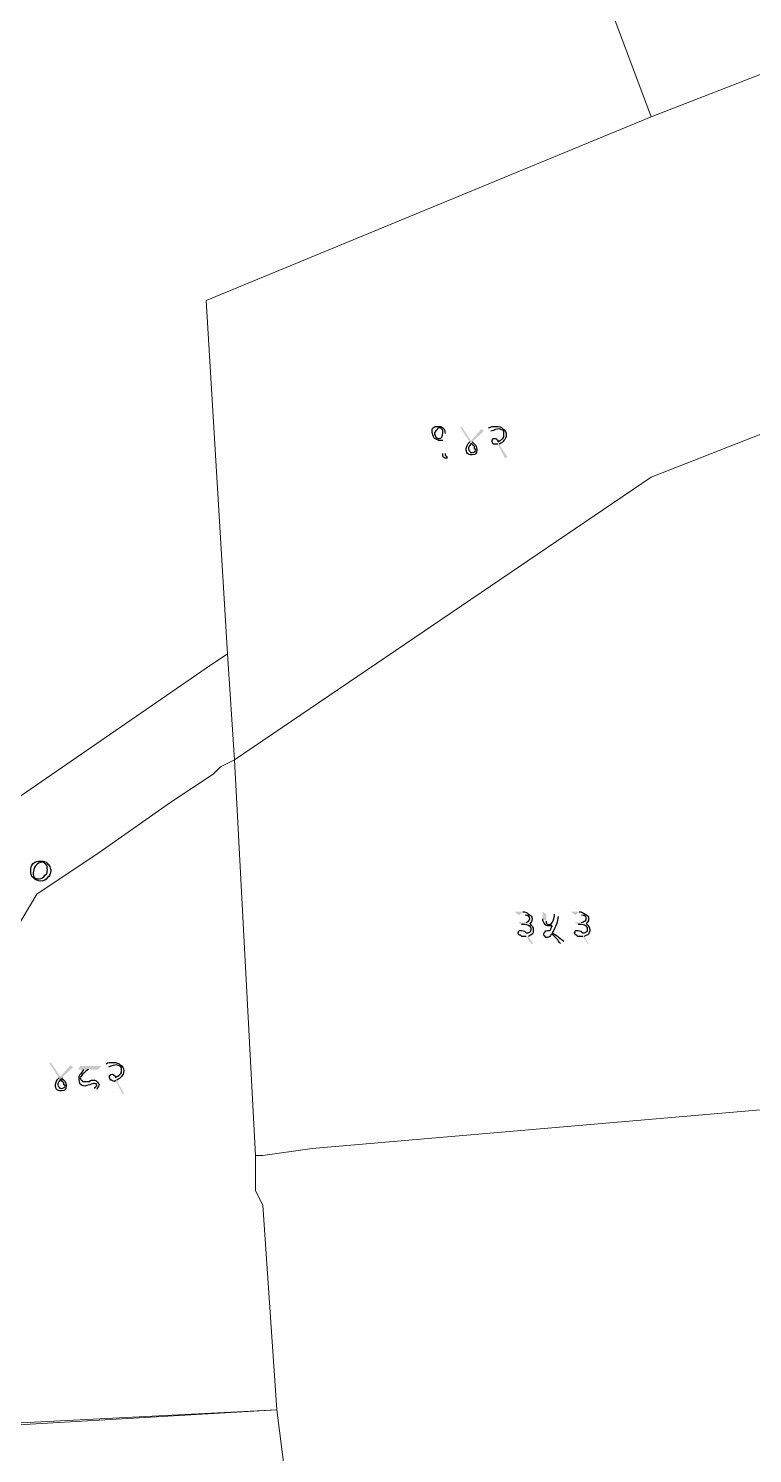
# Model space of a CAD drawing. Header units: inches. Extents: x -9985691 to 3643, y -3270716 to 4788.
# Drawn here: x -4982210 to -4981698, y -3259766 to -3258758 of the extents above; entities that cross this region are included whole.
import ezdxf

# ---------------------------------------------------------------- set-up
doc = ezdxf.new("R2010")
doc.units = ezdxf.units.IN
doc.header["$LTSCALE"] = 2
doc.header["$MEASUREMENT"] = 0
doc.layers.add('PDF_Geometry', color=7, linetype='CONTINUOUS')
doc.layers.add('PDF_Solid Fills', color=7, linetype='CONTINUOUS')

msp = doc.modelspace()

# ---------------------------------------------------------------- hatches: boundary and pattern name
at = {"layer": 'PDF_Solid Fills', "transparency": 33554559}
h = msp.add_hatch(color=256, dxfattribs=at)
h.paths.add_polyline_path([(-4981915.3, -3259044.6), (-4981915.3, -3259058.8)], flags=0)
h.paths.add_polyline_path([(-4981913.6, -3259061.3), (-4981913.6, -3259062.1)], flags=0)
h.paths.add_polyline_path([(-4981897.8, -3259050.5), (-4981904.4, -3259040.5), (-4981903.6, -3259039.6), (-4981896.9, -3259049.6), (-4981889.4, -3259041.3), (-4981887.8, -3259043), (-4981896.1, -3259050.5)], flags=0)
h.paths.add_polyline_path([(-4981882.8, -3259043), (-4981884.4, -3259040.5)], flags=0)
h.paths.add_polyline_path([(-4981876.9, -3259052.1), (-4981871.1, -3259061.3), (-4981872.8, -3259062.1), (-4981877.8, -3259052.1)], flags=0)
h = msp.add_hatch(color=256, dxfattribs=at)
h.paths.add_polyline_path([(-4981862.8, -3259385.5), (-4981866.1, -3259383), (-4981860.3, -3259383)], flags=0)
h.paths.add_polyline_path([(-4981856.1, -3259400.5), (-4981852.8, -3259405.5), (-4981854.4, -3259405.5), (-4981857.8, -3259400.5)], flags=0)
h.paths.add_polyline_path([(-4981861.1, -3259392.1), (-4981863.6, -3259390.5), (-4981857.8, -3259390.5)], flags=0)
h.paths.add_polyline_path([(-4981837.8, -3259384.6), (-4981835.3, -3259386.3)], flags=0)
h.paths.add_polyline_path([(-4981831.1, -3259403.8), (-4981833.6, -3259405.5)], flags=0)
h.paths.add_polyline_path([(-4981846.1, -3259388), (-4981846.1, -3259383), (-4981843.6, -3259384.6), (-4981843.6, -3259389.6)], flags=0)
h.paths.add_polyline_path([(-4981822.8, -3259385.5), (-4981826.1, -3259383), (-4981820.3, -3259383)], flags=0)
h.paths.add_polyline_path([(-4981816.9, -3259400.5), (-4981813.6, -3259405.5), (-4981814.4, -3259405.5), (-4981817.8, -3259400.5)], flags=0)
h.paths.add_polyline_path([(-4981821.1, -3259392.1), (-4981823.6, -3259390.5), (-4981818.6, -3259390.5)], flags=0)
h = msp.add_hatch(color=256, dxfattribs=at)
h.paths.add_polyline_path([(-4981862.8, -3259385.5), (-4981866.1, -3259383), (-4981860.3, -3259383)], flags=0)
h.paths.add_polyline_path([(-4981856.1, -3259400.5), (-4981852.8, -3259405.5), (-4981854.4, -3259405.5), (-4981857.8, -3259400.5)], flags=0)
h.paths.add_polyline_path([(-4981861.1, -3259392.1), (-4981863.6, -3259390.5), (-4981857.8, -3259390.5)], flags=0)
h.paths.add_polyline_path([(-4981837.8, -3259384.6), (-4981835.3, -3259386.3)], flags=0)
h.paths.add_polyline_path([(-4981831.1, -3259403.8), (-4981833.6, -3259405.5)], flags=0)
h.paths.add_polyline_path([(-4981846.1, -3259388), (-4981846.1, -3259383), (-4981843.6, -3259384.6), (-4981843.6, -3259389.6)], flags=0)
h.paths.add_polyline_path([(-4981822.8, -3259385.5), (-4981826.1, -3259383), (-4981820.3, -3259383)], flags=0)
h.paths.add_polyline_path([(-4981816.9, -3259400.5), (-4981813.6, -3259405.5), (-4981814.4, -3259405.5), (-4981817.8, -3259400.5)], flags=0)
h.paths.add_polyline_path([(-4981821.1, -3259392.1), (-4981823.6, -3259390.5), (-4981818.6, -3259390.5)], flags=0)
h = msp.add_hatch(color=256, dxfattribs=at)
h.paths.add_polyline_path([(-4982188.6, -3259500.5), (-4982195.3, -3259490.5), (-4982194.4, -3259489.6), (-4982187.8, -3259499.6), (-4982180.3, -3259491.3), (-4982178.6, -3259493), (-4982186.9, -3259500.5)], flags=0)
h.paths.add_polyline_path([(-4982171.1, -3259494.6), (-4982175.3, -3259494.6), (-4982173.6, -3259492.1), (-4982158.6, -3259492.1), (-4982161.1, -3259494.6), (-4982167.8, -3259494.6)], flags=0)
h.paths.add_polyline_path([(-4982161.9, -3259508.8), (-4982163.6, -3259508)], flags=0)
h.paths.add_polyline_path([(-4982153.6, -3259493), (-4982155.3, -3259490.5)], flags=0)
h.paths.add_polyline_path([(-4982147.8, -3259502.1), (-4982142.8, -3259511.3), (-4982143.6, -3259512.1), (-4982148.6, -3259502.1)], flags=0)
h = msp.add_hatch(color=256, dxfattribs=at)
h.paths.add_polyline_path([(-4982188.6, -3259500.5), (-4982195.3, -3259490.5), (-4982194.4, -3259489.6), (-4982187.8, -3259499.6), (-4982180.3, -3259491.3), (-4982178.6, -3259493), (-4982186.9, -3259500.5)], flags=0)
h.paths.add_polyline_path([(-4982171.1, -3259494.6), (-4982175.3, -3259494.6), (-4982173.6, -3259492.1), (-4982158.6, -3259492.1), (-4982161.1, -3259494.6), (-4982167.8, -3259494.6)], flags=0)
h.paths.add_polyline_path([(-4982161.9, -3259508.8), (-4982163.6, -3259508)], flags=0)
h.paths.add_polyline_path([(-4982153.6, -3259493), (-4982155.3, -3259490.5)], flags=0)
h.paths.add_polyline_path([(-4982147.8, -3259502.1), (-4982142.8, -3259511.3), (-4982143.6, -3259512.1), (-4982148.6, -3259502.1)], flags=0)

# ---------------------------------------------------------------- linework, layer by layer
at = {"layer": 'PDF_Geometry', "lineweight": 9}
for points in [[(-4982184.4, -3258020.5), (-4982159.4, -3258350.5), (-4982134.4, -3258750.5), (-4982124.4, -3258745.5), (-4981774.4, -3258600.5), (-4981799.4, -3258740.5), (-4981769.4, -3258820.5), (-4982084.4, -3258950.5), (-4982069.4, -3259200.5), (-4982084.4, -3259210.5), (-4982229.4, -3259310.5), (-4982304.4, -3259440.5), (-4982309.4, -3259345.5), (-4982309.4, -3259180.5), (-4982339.4, -3258755.5), (-4982359.4, -3258380.5), (-4982379.4, -3258030.5), (-4982464.4, -3257705.5), (-4982254.4, -3257625.5)], [(-4982184.4, -3258020.5), (-4982159.4, -3258350.5), (-4982134.4, -3258750.5), (-4982124.4, -3258745.5), (-4981774.4, -3258600.5), (-4981799.4, -3258740.5), (-4981769.4, -3258820.5), (-4982084.4, -3258950.5), (-4982069.4, -3259200.5), (-4982084.4, -3259210.5), (-4982229.4, -3259310.5), (-4982304.4, -3259440.5), (-4982309.4, -3259345.5), (-4982309.4, -3259180.5), (-4982339.4, -3258755.5), (-4982359.4, -3258380.5), (-4982379.4, -3258030.5), (-4982464.4, -3257705.5), (-4982254.4, -3257625.5)], [(-4981669.4, -3258890.5), (-4981659.4, -3258970.5), (-4981654.4, -3259030.5), (-4981769.4, -3259075.5), (-4982064.4, -3259275.5), (-4982069.4, -3259200.5), (-4982084.4, -3258950.5), (-4981769.4, -3258820.5), (-4981679.4, -3258785.5)], [(-4981669.4, -3258890.5), (-4981659.4, -3258970.5), (-4981654.4, -3259030.5), (-4981769.4, -3259075.5), (-4982064.4, -3259275.5), (-4982069.4, -3259200.5), (-4982084.4, -3258950.5), (-4981769.4, -3258820.5), (-4981679.4, -3258785.5)], [(-4981629.4, -3259260.5), (-4981604.4, -3259515.5), (-4982009.4, -3259550.5), (-4982044.4, -3259555.5), (-4982049.4, -3259555.5), (-4982064.4, -3259275.5), (-4981769.4, -3259075.5), (-4981654.4, -3259030.5), (-4981639.4, -3259165.5)], [(-4981629.4, -3259260.5), (-4981604.4, -3259515.5), (-4982009.4, -3259550.5), (-4982044.4, -3259555.5), (-4982049.4, -3259555.5), (-4982064.4, -3259275.5), (-4981769.4, -3259075.5), (-4981654.4, -3259030.5), (-4981639.4, -3259165.5)], [(-4981629.4, -3259260.5), (-4981604.4, -3259515.5), (-4982009.4, -3259550.5), (-4982044.4, -3259555.5), (-4982049.4, -3259555.5), (-4982064.4, -3259275.5), (-4981769.4, -3259075.5), (-4981654.4, -3259030.5), (-4981639.4, -3259165.5)], [(-4981629.4, -3259260.5), (-4981604.4, -3259515.5), (-4982009.4, -3259550.5), (-4982044.4, -3259555.5), (-4982049.4, -3259555.5), (-4982064.4, -3259275.5), (-4981769.4, -3259075.5), (-4981654.4, -3259030.5), (-4981639.4, -3259165.5)], [(-4982309.4, -3259525.5), (-4982304.4, -3259525.5), (-4982304.4, -3259440.5), (-4982229.4, -3259310.5), (-4982084.4, -3259210.5), (-4982069.4, -3259200.5), (-4982064.4, -3259275.5), (-4982074.4, -3259280.5), (-4982079.4, -3259285.5), (-4982109.4, -3259305.5), (-4982159.4, -3259340.5), (-4982204.4, -3259370.5), (-4982234.4, -3259420.5), (-4982254.4, -3259465.5), (-4982309.4, -3259535.5)], [(-4982309.4, -3259525.5), (-4982304.4, -3259525.5), (-4982304.4, -3259440.5), (-4982229.4, -3259310.5), (-4982084.4, -3259210.5), (-4982069.4, -3259200.5), (-4982064.4, -3259275.5), (-4982074.4, -3259280.5), (-4982079.4, -3259285.5), (-4982109.4, -3259305.5), (-4982159.4, -3259340.5), (-4982204.4, -3259370.5), (-4982234.4, -3259420.5), (-4982254.4, -3259465.5), (-4982309.4, -3259535.5)], [(-4982049.4, -3259555.5), (-4982049.4, -3259580.5), (-4982044.4, -3259590.5), (-4982034.4, -3259735.5), (-4982294.4, -3259750.5), (-4982309.4, -3259535.5), (-4982254.4, -3259465.5), (-4982234.4, -3259420.5), (-4982204.4, -3259370.5), (-4982159.4, -3259340.5), (-4982109.4, -3259305.5), (-4982079.4, -3259285.5), (-4982074.4, -3259280.5), (-4982064.4, -3259275.5)], [(-4982049.4, -3259555.5), (-4982049.4, -3259580.5), (-4982044.4, -3259590.5), (-4982034.4, -3259735.5), (-4982294.4, -3259750.5), (-4982309.4, -3259535.5), (-4982254.4, -3259465.5), (-4982234.4, -3259420.5), (-4982204.4, -3259370.5), (-4982159.4, -3259340.5), (-4982109.4, -3259305.5), (-4982079.4, -3259285.5), (-4982074.4, -3259280.5), (-4982064.4, -3259275.5)], [(-4982049.4, -3259555.5), (-4982049.4, -3259580.5), (-4982044.4, -3259590.5), (-4982034.4, -3259735.5), (-4982294.4, -3259750.5), (-4982309.4, -3259535.5), (-4982254.4, -3259465.5), (-4982234.4, -3259420.5), (-4982204.4, -3259370.5), (-4982159.4, -3259340.5), (-4982109.4, -3259305.5), (-4982079.4, -3259285.5), (-4982074.4, -3259280.5), (-4982064.4, -3259275.5)], [(-4982049.4, -3259555.5), (-4982049.4, -3259580.5), (-4982044.4, -3259590.5), (-4982034.4, -3259735.5), (-4982294.4, -3259750.5), (-4982309.4, -3259535.5), (-4982254.4, -3259465.5), (-4982234.4, -3259420.5), (-4982204.4, -3259370.5), (-4982159.4, -3259340.5), (-4982109.4, -3259305.5), (-4982079.4, -3259285.5), (-4982074.4, -3259280.5), (-4982064.4, -3259275.5)], [(-4981589.4, -3259620.5), (-4981584.4, -3259695.5), (-4981534.4, -3260065.5), (-4981934.4, -3260090.5), (-4981989.4, -3260090.5), (-4982034.4, -3259735.5), (-4982044.4, -3259590.5), (-4982049.4, -3259580.5), (-4982049.4, -3259555.5), (-4982044.4, -3259555.5), (-4982009.4, -3259550.5), (-4981604.4, -3259515.5), (-4981594.4, -3259615.5)], [(-4981589.4, -3259620.5), (-4981584.4, -3259695.5), (-4981534.4, -3260065.5), (-4981934.4, -3260090.5), (-4981989.4, -3260090.5), (-4982034.4, -3259735.5), (-4982044.4, -3259590.5), (-4982049.4, -3259580.5), (-4982049.4, -3259555.5), (-4982044.4, -3259555.5), (-4982009.4, -3259550.5), (-4981604.4, -3259515.5), (-4981594.4, -3259615.5)], [(-4981589.4, -3259620.5), (-4981584.4, -3259695.5), (-4981534.4, -3260065.5), (-4981934.4, -3260090.5), (-4981989.4, -3260090.5), (-4982034.4, -3259735.5), (-4982044.4, -3259590.5), (-4982049.4, -3259580.5), (-4982049.4, -3259555.5), (-4982044.4, -3259555.5), (-4982009.4, -3259550.5), (-4981604.4, -3259515.5), (-4981594.4, -3259615.5)], [(-4981589.4, -3259620.5), (-4981584.4, -3259695.5), (-4981534.4, -3260065.5), (-4981934.4, -3260090.5), (-4981989.4, -3260090.5), (-4982034.4, -3259735.5), (-4982044.4, -3259590.5), (-4982049.4, -3259580.5), (-4982049.4, -3259555.5), (-4982044.4, -3259555.5), (-4982009.4, -3259550.5), (-4981604.4, -3259515.5), (-4981594.4, -3259615.5)], [(-4981989.4, -3260090.5), (-4982254.4, -3260105.5), (-4982544.4, -3260120.5), (-4982489.4, -3259845.5), (-4982459.4, -3259775.5), (-4982434.4, -3259765.5), (-4982429.4, -3259755.5), (-4982034.4, -3259735.5)], [(-4981989.4, -3260090.5), (-4982254.4, -3260105.5), (-4982544.4, -3260120.5), (-4982489.4, -3259845.5), (-4982459.4, -3259775.5), (-4982434.4, -3259765.5), (-4982429.4, -3259755.5), (-4982034.4, -3259735.5)], [(-4981989.4, -3260090.5), (-4982254.4, -3260105.5), (-4982544.4, -3260120.5), (-4982489.4, -3259845.5), (-4982459.4, -3259775.5), (-4982434.4, -3259765.5), (-4982429.4, -3259755.5), (-4982034.4, -3259735.5)], [(-4981989.4, -3260090.5), (-4982254.4, -3260105.5), (-4982544.4, -3260120.5), (-4982489.4, -3259845.5), (-4982459.4, -3259775.5), (-4982434.4, -3259765.5), (-4982429.4, -3259755.5), (-4982034.4, -3259735.5)]]:
    msp.add_lwpolyline(points, close=True, dxfattribs=at)
msp.add_lwpolyline([(-4981164.4, -3258740.5), (-4981264.4, -3258765.5), (-4981284.4, -3258620.5), (-4981679.4, -3258785.5), (-4981769.4, -3258820.5), (-4981799.4, -3258740.5), (-4981759.4, -3258735.5), (-4981734.4, -3258660.5), (-4981684.4, -3258600.5), (-4981584.4, -3258525.5), (-4981349.4, -3258440.5), (-4981334.4, -3258490.5), (-4981244.4, -3258485.5), (-4981189.4, -3258450.5), (-4981114.4, -3258410.5)], dxfattribs=at)
msp.add_lwpolyline([(-4981164.4, -3258740.5), (-4981264.4, -3258765.5), (-4981284.4, -3258620.5), (-4981679.4, -3258785.5), (-4981769.4, -3258820.5), (-4981799.4, -3258740.5), (-4981759.4, -3258735.5), (-4981734.4, -3258660.5), (-4981684.4, -3258600.5), (-4981584.4, -3258525.5), (-4981349.4, -3258440.5), (-4981334.4, -3258490.5), (-4981244.4, -3258485.5), (-4981189.4, -3258450.5), (-4981114.4, -3258410.5)], dxfattribs=at)
at = {"layer": 'PDF_Geometry', "lineweight": 25}
for points in [[(-4981924.4, -3259043.8), (-4981924.4, -3259042.1), (-4981924.4, -3259041.3), (-4981923.6, -3259040.5)], [(-4981922.8, -3259048), (-4981923.6, -3259046.3), (-4981924.4, -3259044.6), (-4981924.4, -3259043.8)], [(-4981923.6, -3259040.5), (-4981922.8, -3259039.6), (-4981921.9, -3259039.6), (-4981920.3, -3259039.6)], [(-4981921.1, -3259042.1), (-4981921.9, -3259043), (-4981922.8, -3259043.8), (-4981922.8, -3259044.6)], [(-4981918.6, -3259040.5), (-4981920.3, -3259040.5), (-4981921.1, -3259041.3), (-4981921.1, -3259042.1)], [(-4981920.3, -3259039.6), (-4981918.6, -3259039.6), (-4981917.8, -3259039.6), (-4981916.9, -3259040.5)], [(-4981919.4, -3259048), (-4981917.8, -3259048), (-4981916.9, -3259047.1), (-4981916.9, -3259043.8)], [(-4981916.9, -3259042.1), (-4981917.8, -3259041.3), (-4981918.6, -3259040.5), (-4981918.6, -3259040.5)], [(-4981916.9, -3259040.5), (-4981915.3, -3259042.1), (-4981915.3, -3259043), (-4981915.3, -3259044.6)], [(-4981916.9, -3259043.8), (-4981916.9, -3259043), (-4981916.9, -3259042.1), (-4981916.9, -3259042.1)], [(-4981884.4, -3259040.5), (-4981882.8, -3259039.6), (-4981881.1, -3259039.6), (-4981879.4, -3259039.6)], [(-4981876.9, -3259041.3), (-4981878.6, -3259041.3), (-4981880.3, -3259042.1), (-4981882.8, -3259043)], [(-4981879.4, -3259039.6), (-4981876.9, -3259039.6), (-4981875.3, -3259039.6), (-4981874.4, -3259041.3)], [(-4981874.4, -3259042.1), (-4981875.3, -3259042.1), (-4981876.1, -3259041.3), (-4981876.9, -3259041.3)], [(-4981874.4, -3259041.3), (-4981872.8, -3259042.1), (-4981871.9, -3259043.8), (-4981871.9, -3259045.5)], [(-4981873.6, -3259044.6), (-4981873.6, -3259043.8), (-4981873.6, -3259043), (-4981874.4, -3259042.1)], [(-4981922.8, -3259044.6), (-4981922.8, -3259045.5), (-4981921.9, -3259046.3), (-4981921.9, -3259047.1)], [(-4981918.6, -3259049.6), (-4981920.3, -3259049.6), (-4981921.1, -3259048.8), (-4981922.8, -3259048)], [(-4981921.9, -3259047.1), (-4981921.1, -3259048), (-4981920.3, -3259048), (-4981919.4, -3259048)], [(-4981916.9, -3259049.6), (-4981917.8, -3259049.6), (-4981917.8, -3259049.6), (-4981918.6, -3259049.6)], [(-4981900.3, -3259055.5), (-4981900.3, -3259053.8), (-4981899.4, -3259052.1), (-4981897.8, -3259050.5)], [(-4981897.8, -3259053), (-4981897.8, -3259053), (-4981898.6, -3259053.8), (-4981898.6, -3259054.6)], [(-4981896.9, -3259051.3), (-4981896.9, -3259051.3), (-4981896.9, -3259052.1), (-4981897.8, -3259053)], [(-4981896.1, -3259052.1), (-4981896.1, -3259052.1), (-4981896.1, -3259052.1), (-4981896.9, -3259051.3)], [(-4981896.1, -3259050.5), (-4981895.3, -3259051.3), (-4981894.4, -3259052.1), (-4981893.6, -3259053)], [(-4981894.4, -3259053.8), (-4981895.3, -3259053), (-4981895.3, -3259053), (-4981896.1, -3259052.1)], [(-4981894.4, -3259055.5), (-4981894.4, -3259054.6), (-4981894.4, -3259053.8), (-4981894.4, -3259053.8)], [(-4981893.6, -3259053), (-4981892.8, -3259053.8), (-4981892.8, -3259055.5), (-4981892.8, -3259056.3)], [(-4981881.9, -3259049.6), (-4981881.9, -3259048.8), (-4981881.9, -3259048.8), (-4981881.1, -3259048)], [(-4981881.1, -3259052.1), (-4981881.9, -3259051.3), (-4981881.9, -3259050.5), (-4981881.9, -3259049.6)], [(-4981881.1, -3259048), (-4981881.1, -3259048), (-4981881.1, -3259048), (-4981880.3, -3259048)], [(-4981878.6, -3259052.1), (-4981879.4, -3259052.1), (-4981880.3, -3259052.1), (-4981881.1, -3259052.1)], [(-4981880.3, -3259048), (-4981879.4, -3259048), (-4981879.4, -3259048), (-4981878.6, -3259048.8)], [(-4981878.6, -3259048.8), (-4981877.8, -3259048.8), (-4981877.8, -3259049.6), (-4981877.8, -3259050.5)], [(-4981877.8, -3259052.1), (-4981877.8, -3259052.1), (-4981878.6, -3259052.1), (-4981878.6, -3259052.1)], [(-4981877.8, -3259050.5), (-4981876.1, -3259049.6), (-4981875.3, -3259048.8), (-4981874.4, -3259048)], [(-4981873.6, -3259049.6), (-4981874.4, -3259050.5), (-4981875.3, -3259051.3), (-4981876.9, -3259052.1)], [(-4981874.4, -3259048), (-4981873.6, -3259047.1), (-4981873.6, -3259046.3), (-4981873.6, -3259044.6)], [(-4981871.9, -3259045.5), (-4981871.9, -3259047.1), (-4981872.8, -3259048.8), (-4981873.6, -3259049.6)], [(-4981916.1, -3259061.3), (-4981916.9, -3259061.3), (-4981916.9, -3259060.5), (-4981916.9, -3259058.8)], [(-4981913.6, -3259062.1), (-4981915.3, -3259062.1), (-4981916.1, -3259062.1), (-4981916.1, -3259061.3)], [(-4981915.3, -3259058.8), (-4981915.3, -3259059.6), (-4981915.3, -3259060.5), (-4981914.4, -3259060.5)], [(-4981914.4, -3259060.5), (-4981914.4, -3259060.5), (-4981914.4, -3259061.3), (-4981913.6, -3259061.3)], [(-4981899.4, -3259058.8), (-4981900.3, -3259058), (-4981900.3, -3259056.3), (-4981900.3, -3259055.5)], [(-4981896.1, -3259059.6), (-4981897.8, -3259059.6), (-4981898.6, -3259059.6), (-4981899.4, -3259058.8)], [(-4981898.6, -3259054.6), (-4981898.6, -3259054.6), (-4981898.6, -3259054.6), (-4981898.6, -3259055.5)], [(-4981898.6, -3259055.5), (-4981898.6, -3259056.3), (-4981898.6, -3259056.3), (-4981897.8, -3259057.1)], [(-4981897.8, -3259057.1), (-4981897.8, -3259058), (-4981896.9, -3259058), (-4981896.1, -3259058)], [(-4981896.1, -3259058), (-4981894.4, -3259058), (-4981893.6, -3259057.1), (-4981893.6, -3259056.3)], [(-4981892.8, -3259056.3), (-4981892.8, -3259058.8), (-4981893.6, -3259059.6), (-4981896.1, -3259059.6)], [(-4981893.6, -3259056.3), (-4981893.6, -3259055.5), (-4981893.6, -3259055.5), (-4981894.4, -3259055.5)], [(-4982208.6, -3259353.8), (-4982208.6, -3259352.1), (-4982208.6, -3259350.5), (-4982206.9, -3259348.8)], [(-4982206.9, -3259358.8), (-4982208.6, -3259358), (-4982208.6, -3259355.5), (-4982208.6, -3259353.8)], [(-4982206.9, -3259348.8), (-4982205.3, -3259347.1), (-4982203.6, -3259347.1), (-4982201.9, -3259347.1)], [(-4982205.3, -3259350.5), (-4982206.1, -3259352.1), (-4982206.9, -3259353.8), (-4982206.9, -3259355.5)], [(-4982206.9, -3259355.5), (-4982206.9, -3259357.1), (-4982206.9, -3259358), (-4982206.1, -3259358.8)], [(-4982200.3, -3259348), (-4982202.8, -3259348), (-4982203.6, -3259348.8), (-4982205.3, -3259350.5)], [(-4982201.9, -3259347.1), (-4982200.3, -3259347.1), (-4982199.4, -3259347.1), (-4982197.8, -3259348)], [(-4982197.8, -3259349.6), (-4982198.6, -3259348.8), (-4982199.4, -3259348), (-4982200.3, -3259348)], [(-4982198.6, -3259357.1), (-4982196.9, -3259356.3), (-4982196.9, -3259354.6), (-4982196.9, -3259353)], [(-4982197.8, -3259348), (-4982196.9, -3259348.8), (-4982196.1, -3259349.6), (-4982195.3, -3259350.5)], [(-4982196.9, -3259353), (-4982196.9, -3259351.3), (-4982196.9, -3259350.5), (-4982197.8, -3259349.6)], [(-4982194.4, -3259353.8), (-4982194.4, -3259356.3), (-4982195.3, -3259358), (-4982196.9, -3259358.8)], [(-4982195.3, -3259350.5), (-4982195.3, -3259351.3), (-4982194.4, -3259353), (-4982194.4, -3259353.8)], [(-4982201.9, -3259361.3), (-4982203.6, -3259361.3), (-4982205.3, -3259360.5), (-4982206.9, -3259358.8)], [(-4982206.1, -3259358.8), (-4982205.3, -3259359.6), (-4982204.4, -3259359.6), (-4982202.8, -3259359.6)], [(-4982202.8, -3259359.6), (-4982201.1, -3259359.6), (-4982199.4, -3259358.8), (-4982198.6, -3259357.1)], [(-4982196.9, -3259358.8), (-4982197.8, -3259360.5), (-4982199.4, -3259361.3), (-4982201.9, -3259361.3)], [(-4981860.3, -3259383), (-4981858.6, -3259383), (-4981856.9, -3259383.8), (-4981856.1, -3259384.6)], [(-4981860.3, -3259383), (-4981858.6, -3259383), (-4981856.9, -3259383.8), (-4981856.1, -3259384.6)], [(-4981856.1, -3259386.3), (-4981856.1, -3259385.5), (-4981856.9, -3259385.5), (-4981858.6, -3259385.5)], [(-4981856.1, -3259386.3), (-4981856.1, -3259385.5), (-4981856.9, -3259385.5), (-4981858.6, -3259385.5)], [(-4981856.1, -3259384.6), (-4981854.4, -3259385.5), (-4981853.6, -3259386.3), (-4981853.6, -3259388)], [(-4981856.1, -3259384.6), (-4981854.4, -3259385.5), (-4981853.6, -3259386.3), (-4981853.6, -3259388)], [(-4981855.3, -3259388), (-4981855.3, -3259387.1), (-4981855.3, -3259386.3), (-4981856.1, -3259386.3)], [(-4981855.3, -3259388), (-4981855.3, -3259387.1), (-4981855.3, -3259386.3), (-4981856.1, -3259386.3)], [(-4981835.3, -3259386.3), (-4981835.3, -3259389.6), (-4981836.9, -3259393.8), (-4981839.4, -3259398)], [(-4981835.3, -3259386.3), (-4981835.3, -3259389.6), (-4981836.9, -3259393.8), (-4981839.4, -3259398)], [(-4981838.6, -3259388.8), (-4981837.8, -3259388), (-4981837.8, -3259386.3), (-4981837.8, -3259384.6)], [(-4981838.6, -3259388.8), (-4981837.8, -3259388), (-4981837.8, -3259386.3), (-4981837.8, -3259384.6)], [(-4981820.3, -3259383), (-4981818.6, -3259383), (-4981817.8, -3259383.8), (-4981816.1, -3259384.6)], [(-4981820.3, -3259383), (-4981818.6, -3259383), (-4981817.8, -3259383.8), (-4981816.1, -3259384.6)], [(-4981816.1, -3259386.3), (-4981816.1, -3259385.5), (-4981816.9, -3259385.5), (-4981818.6, -3259385.5)], [(-4981816.1, -3259386.3), (-4981816.1, -3259385.5), (-4981816.9, -3259385.5), (-4981818.6, -3259385.5)], [(-4981816.1, -3259384.6), (-4981814.4, -3259385.5), (-4981813.6, -3259386.3), (-4981813.6, -3259388)], [(-4981816.1, -3259384.6), (-4981814.4, -3259385.5), (-4981813.6, -3259386.3), (-4981813.6, -3259388)], [(-4981815.3, -3259388), (-4981815.3, -3259387.1), (-4981815.3, -3259386.3), (-4981816.1, -3259386.3)], [(-4981815.3, -3259388), (-4981815.3, -3259387.1), (-4981815.3, -3259386.3), (-4981816.1, -3259386.3)], [(-4981863.6, -3259398), (-4981863.6, -3259397.1), (-4981862.8, -3259397.1), (-4981862.8, -3259396.3)], [(-4981863.6, -3259398), (-4981863.6, -3259397.1), (-4981862.8, -3259397.1), (-4981862.8, -3259396.3)], [(-4981862.8, -3259396.3), (-4981861.9, -3259396.3), (-4981861.9, -3259396.3), (-4981861.1, -3259396.3)], [(-4981862.8, -3259396.3), (-4981861.9, -3259396.3), (-4981861.9, -3259396.3), (-4981861.1, -3259396.3)], [(-4981859.4, -3259392.1), (-4981860.3, -3259392.1), (-4981860.3, -3259392.1), (-4981861.1, -3259392.1)], [(-4981859.4, -3259392.1), (-4981860.3, -3259392.1), (-4981860.3, -3259392.1), (-4981861.1, -3259392.1)], [(-4981861.1, -3259396.3), (-4981859.4, -3259396.3), (-4981858.6, -3259397.1), (-4981857.8, -3259398)], [(-4981861.1, -3259396.3), (-4981859.4, -3259396.3), (-4981858.6, -3259397.1), (-4981857.8, -3259398)], [(-4981858.6, -3259392.1), (-4981858.6, -3259392.1), (-4981859.4, -3259392.1), (-4981859.4, -3259392.1)], [(-4981858.6, -3259392.1), (-4981858.6, -3259392.1), (-4981859.4, -3259392.1), (-4981859.4, -3259392.1)], [(-4981855.3, -3259393), (-4981856.1, -3259393), (-4981856.9, -3259392.1), (-4981858.6, -3259392.1)], [(-4981855.3, -3259393), (-4981856.1, -3259393), (-4981856.9, -3259392.1), (-4981858.6, -3259392.1)], [(-4981857.8, -3259390.5), (-4981856.9, -3259390.5), (-4981856.9, -3259389.6), (-4981856.1, -3259389.6)], [(-4981857.8, -3259390.5), (-4981856.9, -3259390.5), (-4981856.9, -3259389.6), (-4981856.1, -3259389.6)], [(-4981856.1, -3259389.6), (-4981855.3, -3259388.8), (-4981855.3, -3259388.8), (-4981855.3, -3259388)], [(-4981856.1, -3259389.6), (-4981855.3, -3259388.8), (-4981855.3, -3259388.8), (-4981855.3, -3259388)], [(-4981853.6, -3259388), (-4981853.6, -3259389.6), (-4981854.4, -3259390.5), (-4981855.3, -3259391.3)], [(-4981853.6, -3259388), (-4981853.6, -3259389.6), (-4981854.4, -3259390.5), (-4981855.3, -3259391.3)], [(-4981855.3, -3259391.3), (-4981853.6, -3259393), (-4981852.8, -3259393.8), (-4981852.8, -3259396.3)], [(-4981855.3, -3259391.3), (-4981853.6, -3259393), (-4981852.8, -3259393.8), (-4981852.8, -3259396.3)], [(-4981854.4, -3259395.5), (-4981854.4, -3259394.6), (-4981854.4, -3259393.8), (-4981855.3, -3259393)], [(-4981854.4, -3259395.5), (-4981854.4, -3259394.6), (-4981854.4, -3259393.8), (-4981855.3, -3259393)], [(-4981855.3, -3259397.1), (-4981854.4, -3259397.1), (-4981854.4, -3259396.3), (-4981854.4, -3259395.5)], [(-4981855.3, -3259397.1), (-4981854.4, -3259397.1), (-4981854.4, -3259396.3), (-4981854.4, -3259395.5)], [(-4981852.8, -3259396.3), (-4981852.8, -3259397.1), (-4981852.8, -3259398), (-4981853.6, -3259398.8)], [(-4981852.8, -3259396.3), (-4981852.8, -3259397.1), (-4981852.8, -3259398), (-4981853.6, -3259398.8)], [(-4981844.4, -3259392.1), (-4981845.3, -3259390.5), (-4981846.1, -3259389.6), (-4981846.1, -3259388)], [(-4981844.4, -3259392.1), (-4981845.3, -3259390.5), (-4981846.1, -3259389.6), (-4981846.1, -3259388)], [(-4981841.1, -3259393), (-4981841.9, -3259393), (-4981843.6, -3259393), (-4981844.4, -3259392.1)], [(-4981841.1, -3259393), (-4981841.9, -3259393), (-4981843.6, -3259393), (-4981844.4, -3259392.1)], [(-4981844.4, -3259397.1), (-4981844.4, -3259396.3), (-4981843.6, -3259396.3), (-4981842.8, -3259396.3)], [(-4981844.4, -3259397.1), (-4981844.4, -3259396.3), (-4981843.6, -3259396.3), (-4981842.8, -3259396.3)], [(-4981843.6, -3259389.6), (-4981843.6, -3259390.5), (-4981843.6, -3259390.5), (-4981843.6, -3259391.3)], [(-4981843.6, -3259389.6), (-4981843.6, -3259390.5), (-4981843.6, -3259390.5), (-4981843.6, -3259391.3)], [(-4981843.6, -3259391.3), (-4981842.8, -3259391.3), (-4981842.8, -3259392.1), (-4981841.9, -3259392.1)], [(-4981843.6, -3259391.3), (-4981842.8, -3259391.3), (-4981842.8, -3259392.1), (-4981841.9, -3259392.1)], [(-4981842.8, -3259396.3), (-4981841.9, -3259396.3), (-4981841.1, -3259396.3), (-4981841.1, -3259396.3)], [(-4981842.8, -3259396.3), (-4981841.9, -3259396.3), (-4981841.1, -3259396.3), (-4981841.1, -3259396.3)], [(-4981841.9, -3259392.1), (-4981840.3, -3259392.1), (-4981839.4, -3259391.3), (-4981838.6, -3259388.8)], [(-4981841.9, -3259392.1), (-4981840.3, -3259392.1), (-4981839.4, -3259391.3), (-4981838.6, -3259388.8)], [(-4981841.1, -3259396.3), (-4981840.3, -3259395.5), (-4981840.3, -3259394.6), (-4981839.4, -3259393)], [(-4981839.4, -3259393), (-4981840.3, -3259393), (-4981840.3, -3259393), (-4981841.1, -3259393)], [(-4981841.1, -3259396.3), (-4981840.3, -3259395.5), (-4981840.3, -3259394.6), (-4981839.4, -3259393)], [(-4981839.4, -3259393), (-4981840.3, -3259393), (-4981840.3, -3259393), (-4981841.1, -3259393)], [(-4981823.6, -3259398), (-4981823.6, -3259397.1), (-4981822.8, -3259397.1), (-4981822.8, -3259396.3)], [(-4981823.6, -3259398), (-4981823.6, -3259397.1), (-4981822.8, -3259397.1), (-4981822.8, -3259396.3)], [(-4981822.8, -3259396.3), (-4981821.9, -3259396.3), (-4981821.9, -3259396.3), (-4981821.1, -3259396.3)], [(-4981822.8, -3259396.3), (-4981821.9, -3259396.3), (-4981821.9, -3259396.3), (-4981821.1, -3259396.3)], [(-4981819.4, -3259392.1), (-4981820.3, -3259392.1), (-4981821.1, -3259392.1), (-4981821.1, -3259392.1)], [(-4981819.4, -3259392.1), (-4981820.3, -3259392.1), (-4981821.1, -3259392.1), (-4981821.1, -3259392.1)], [(-4981821.1, -3259396.3), (-4981819.4, -3259396.3), (-4981818.6, -3259397.1), (-4981817.8, -3259398)], [(-4981821.1, -3259396.3), (-4981819.4, -3259396.3), (-4981818.6, -3259397.1), (-4981817.8, -3259398)], [(-4981818.6, -3259392.1), (-4981818.6, -3259392.1), (-4981819.4, -3259392.1), (-4981819.4, -3259392.1)], [(-4981818.6, -3259392.1), (-4981818.6, -3259392.1), (-4981819.4, -3259392.1), (-4981819.4, -3259392.1)], [(-4981818.6, -3259390.5), (-4981817.8, -3259390.5), (-4981816.9, -3259389.6), (-4981816.1, -3259389.6)], [(-4981818.6, -3259390.5), (-4981817.8, -3259390.5), (-4981816.9, -3259389.6), (-4981816.1, -3259389.6)], [(-4981815.3, -3259393), (-4981816.1, -3259393), (-4981816.9, -3259392.1), (-4981818.6, -3259392.1)], [(-4981815.3, -3259393), (-4981816.1, -3259393), (-4981816.9, -3259392.1), (-4981818.6, -3259392.1)], [(-4981816.1, -3259389.6), (-4981815.3, -3259388.8), (-4981815.3, -3259388.8), (-4981815.3, -3259388)], [(-4981816.1, -3259389.6), (-4981815.3, -3259388.8), (-4981815.3, -3259388.8), (-4981815.3, -3259388)], [(-4981813.6, -3259388), (-4981813.6, -3259389.6), (-4981814.4, -3259390.5), (-4981815.3, -3259391.3)], [(-4981813.6, -3259388), (-4981813.6, -3259389.6), (-4981814.4, -3259390.5), (-4981815.3, -3259391.3)], [(-4981815.3, -3259391.3), (-4981813.6, -3259393), (-4981812.8, -3259393.8), (-4981812.8, -3259396.3)], [(-4981815.3, -3259391.3), (-4981813.6, -3259393), (-4981812.8, -3259393.8), (-4981812.8, -3259396.3)], [(-4981814.4, -3259395.5), (-4981814.4, -3259394.6), (-4981814.4, -3259393.8), (-4981815.3, -3259393)], [(-4981814.4, -3259395.5), (-4981814.4, -3259394.6), (-4981814.4, -3259393.8), (-4981815.3, -3259393)], [(-4981815.3, -3259397.1), (-4981814.4, -3259397.1), (-4981814.4, -3259396.3), (-4981814.4, -3259395.5)], [(-4981815.3, -3259397.1), (-4981814.4, -3259397.1), (-4981814.4, -3259396.3), (-4981814.4, -3259395.5)], [(-4981812.8, -3259396.3), (-4981812.8, -3259397.1), (-4981813.6, -3259398), (-4981813.6, -3259398.8)], [(-4981812.8, -3259396.3), (-4981812.8, -3259397.1), (-4981813.6, -3259398), (-4981813.6, -3259398.8)], [(-4981861.9, -3259399.6), (-4981862.8, -3259399.6), (-4981863.6, -3259398.8), (-4981863.6, -3259398)], [(-4981861.9, -3259399.6), (-4981862.8, -3259399.6), (-4981863.6, -3259398.8), (-4981863.6, -3259398)], [(-4981859.4, -3259400.5), (-4981861.1, -3259400.5), (-4981861.1, -3259400.5), (-4981861.9, -3259399.6)], [(-4981859.4, -3259400.5), (-4981861.1, -3259400.5), (-4981861.1, -3259400.5), (-4981861.9, -3259399.6)], [(-4981857.8, -3259400.5), (-4981858.6, -3259400.5), (-4981858.6, -3259400.5), (-4981859.4, -3259400.5)], [(-4981857.8, -3259400.5), (-4981858.6, -3259400.5), (-4981858.6, -3259400.5), (-4981859.4, -3259400.5)], [(-4981857.8, -3259398), (-4981856.9, -3259398), (-4981856.1, -3259398), (-4981855.3, -3259397.1)], [(-4981857.8, -3259398), (-4981856.9, -3259398), (-4981856.1, -3259398), (-4981855.3, -3259397.1)], [(-4981853.6, -3259398.8), (-4981854.4, -3259399.6), (-4981855.3, -3259399.6), (-4981856.1, -3259400.5)], [(-4981853.6, -3259398.8), (-4981854.4, -3259399.6), (-4981855.3, -3259399.6), (-4981856.1, -3259400.5)], [(-4981845.3, -3259398.8), (-4981845.3, -3259398), (-4981845.3, -3259398), (-4981844.4, -3259397.1)], [(-4981845.3, -3259398.8), (-4981845.3, -3259398), (-4981845.3, -3259398), (-4981844.4, -3259397.1)], [(-4981844.4, -3259400.5), (-4981845.3, -3259400.5), (-4981845.3, -3259399.6), (-4981845.3, -3259398.8)], [(-4981844.4, -3259400.5), (-4981845.3, -3259400.5), (-4981845.3, -3259399.6), (-4981845.3, -3259398.8)], [(-4981842.8, -3259401.3), (-4981843.6, -3259401.3), (-4981844.4, -3259401.3), (-4981844.4, -3259400.5)], [(-4981842.8, -3259401.3), (-4981843.6, -3259401.3), (-4981844.4, -3259401.3), (-4981844.4, -3259400.5)], [(-4981841.1, -3259400.5), (-4981841.9, -3259400.5), (-4981841.9, -3259401.3), (-4981842.8, -3259401.3)], [(-4981841.1, -3259400.5), (-4981841.9, -3259400.5), (-4981841.9, -3259401.3), (-4981842.8, -3259401.3)], [(-4981839.4, -3259398.8), (-4981840.3, -3259398.8), (-4981840.3, -3259399.6), (-4981841.1, -3259400.5)], [(-4981839.4, -3259398.8), (-4981840.3, -3259398.8), (-4981840.3, -3259399.6), (-4981841.1, -3259400.5)], [(-4981839.4, -3259398), (-4981836.1, -3259399.6), (-4981833.6, -3259402.1), (-4981831.1, -3259403.8)], [(-4981839.4, -3259398), (-4981836.1, -3259399.6), (-4981833.6, -3259402.1), (-4981831.1, -3259403.8)], [(-4981836.1, -3259402.1), (-4981837.8, -3259400.5), (-4981838.6, -3259399.6), (-4981839.4, -3259398.8)], [(-4981836.1, -3259402.1), (-4981837.8, -3259400.5), (-4981838.6, -3259399.6), (-4981839.4, -3259398.8)], [(-4981833.6, -3259405.5), (-4981834.4, -3259404.6), (-4981835.3, -3259403), (-4981836.1, -3259402.1)], [(-4981833.6, -3259405.5), (-4981834.4, -3259404.6), (-4981835.3, -3259403), (-4981836.1, -3259402.1)], [(-4981821.9, -3259399.6), (-4981822.8, -3259399.6), (-4981823.6, -3259398.8), (-4981823.6, -3259398)], [(-4981821.9, -3259399.6), (-4981822.8, -3259399.6), (-4981823.6, -3259398.8), (-4981823.6, -3259398)], [(-4981820.3, -3259400.5), (-4981821.1, -3259400.5), (-4981821.9, -3259400.5), (-4981821.9, -3259399.6)], [(-4981820.3, -3259400.5), (-4981821.1, -3259400.5), (-4981821.9, -3259400.5), (-4981821.9, -3259399.6)], [(-4981817.8, -3259400.5), (-4981818.6, -3259400.5), (-4981819.4, -3259400.5), (-4981820.3, -3259400.5)], [(-4981817.8, -3259400.5), (-4981818.6, -3259400.5), (-4981819.4, -3259400.5), (-4981820.3, -3259400.5)], [(-4981817.8, -3259398), (-4981816.9, -3259398), (-4981816.1, -3259398), (-4981815.3, -3259397.1)], [(-4981817.8, -3259398), (-4981816.9, -3259398), (-4981816.1, -3259398), (-4981815.3, -3259397.1)], [(-4981813.6, -3259398.8), (-4981814.4, -3259399.6), (-4981815.3, -3259399.6), (-4981816.9, -3259400.5)], [(-4981813.6, -3259398.8), (-4981814.4, -3259399.6), (-4981815.3, -3259399.6), (-4981816.9, -3259400.5)], [(-4982173.6, -3259498), (-4982172.8, -3259497.1), (-4982171.9, -3259496.3), (-4982171.1, -3259494.6)], [(-4982173.6, -3259498), (-4982172.8, -3259497.1), (-4982171.9, -3259496.3), (-4982171.1, -3259494.6)], [(-4982171.1, -3259497.1), (-4982171.9, -3259498), (-4982172.8, -3259498.8), (-4982172.8, -3259499.6)], [(-4982171.1, -3259497.1), (-4982171.9, -3259498), (-4982172.8, -3259498.8), (-4982172.8, -3259499.6)], [(-4982167.8, -3259494.6), (-4982169.4, -3259495.5), (-4982170.3, -3259496.3), (-4982171.1, -3259497.1)], [(-4982167.8, -3259494.6), (-4982169.4, -3259495.5), (-4982170.3, -3259496.3), (-4982171.1, -3259497.1)], [(-4982155.3, -3259490.5), (-4982154.4, -3259489.6), (-4982151.9, -3259489.6), (-4982150.3, -3259489.6)], [(-4982155.3, -3259490.5), (-4982154.4, -3259489.6), (-4982151.9, -3259489.6), (-4982150.3, -3259489.6)], [(-4982147.8, -3259491.3), (-4982149.4, -3259491.3), (-4982151.1, -3259492.1), (-4982153.6, -3259493)], [(-4982147.8, -3259491.3), (-4982149.4, -3259491.3), (-4982151.1, -3259492.1), (-4982153.6, -3259493)], [(-4982150.3, -3259489.6), (-4982147.8, -3259489.6), (-4982146.1, -3259490.5), (-4982145.3, -3259491.3)], [(-4982150.3, -3259489.6), (-4982147.8, -3259489.6), (-4982146.1, -3259490.5), (-4982145.3, -3259491.3)], [(-4982145.3, -3259492.1), (-4982146.1, -3259492.1), (-4982146.9, -3259491.3), (-4982147.8, -3259491.3)], [(-4982145.3, -3259492.1), (-4982146.1, -3259492.1), (-4982146.9, -3259491.3), (-4982147.8, -3259491.3)], [(-4982145.3, -3259491.3), (-4982143.6, -3259492.1), (-4982142.8, -3259493.8), (-4982142.8, -3259495.5)], [(-4982145.3, -3259491.3), (-4982143.6, -3259492.1), (-4982142.8, -3259493.8), (-4982142.8, -3259495.5)], [(-4982144.4, -3259495.5), (-4982144.4, -3259493.8), (-4982144.4, -3259493), (-4982145.3, -3259492.1)], [(-4982144.4, -3259495.5), (-4982144.4, -3259493.8), (-4982144.4, -3259493), (-4982145.3, -3259492.1)], [(-4982145.3, -3259498), (-4982144.4, -3259497.1), (-4982144.4, -3259496.3), (-4982144.4, -3259495.5)], [(-4982145.3, -3259498), (-4982144.4, -3259497.1), (-4982144.4, -3259496.3), (-4982144.4, -3259495.5)], [(-4982142.8, -3259495.5), (-4982142.8, -3259497.1), (-4982143.6, -3259498.8), (-4982144.4, -3259499.6)], [(-4982142.8, -3259495.5), (-4982142.8, -3259497.1), (-4982143.6, -3259498.8), (-4982144.4, -3259499.6)], [(-4982191.1, -3259505.5), (-4982191.1, -3259503.8), (-4982190.3, -3259502.1), (-4982188.6, -3259500.5)], [(-4982191.1, -3259505.5), (-4982191.1, -3259503.8), (-4982190.3, -3259502.1), (-4982188.6, -3259500.5)], [(-4982190.3, -3259508.8), (-4982191.1, -3259508), (-4982191.1, -3259507.1), (-4982191.1, -3259505.5)], [(-4982190.3, -3259508.8), (-4982191.1, -3259508), (-4982191.1, -3259507.1), (-4982191.1, -3259505.5)], [(-4982188.6, -3259503), (-4982188.6, -3259503), (-4982189.4, -3259503.8), (-4982189.4, -3259504.6)], [(-4982188.6, -3259503), (-4982188.6, -3259503), (-4982189.4, -3259503.8), (-4982189.4, -3259504.6)], [(-4982189.4, -3259504.6), (-4982189.4, -3259504.6), (-4982189.4, -3259505.5), (-4982189.4, -3259505.5)], [(-4982189.4, -3259504.6), (-4982189.4, -3259504.6), (-4982189.4, -3259505.5), (-4982189.4, -3259505.5)], [(-4982189.4, -3259505.5), (-4982189.4, -3259506.3), (-4982189.4, -3259506.3), (-4982188.6, -3259507.1)], [(-4982189.4, -3259505.5), (-4982189.4, -3259506.3), (-4982189.4, -3259506.3), (-4982188.6, -3259507.1)], [(-4982187.8, -3259501.3), (-4982187.8, -3259501.3), (-4982187.8, -3259502.1), (-4982188.6, -3259503)], [(-4982187.8, -3259501.3), (-4982187.8, -3259501.3), (-4982187.8, -3259502.1), (-4982188.6, -3259503)], [(-4982188.6, -3259507.1), (-4982188.6, -3259508), (-4982187.8, -3259508), (-4982186.9, -3259508)], [(-4982188.6, -3259507.1), (-4982188.6, -3259508), (-4982187.8, -3259508), (-4982186.9, -3259508)], [(-4982186.9, -3259502.1), (-4982186.9, -3259502.1), (-4982186.9, -3259502.1), (-4982187.8, -3259501.3)], [(-4982186.9, -3259502.1), (-4982186.9, -3259502.1), (-4982186.9, -3259502.1), (-4982187.8, -3259501.3)], [(-4982186.9, -3259500.5), (-4982186.1, -3259501.3), (-4982185.3, -3259502.1), (-4982184.4, -3259503)], [(-4982186.9, -3259500.5), (-4982186.1, -3259501.3), (-4982185.3, -3259502.1), (-4982184.4, -3259503)], [(-4982185.3, -3259503.8), (-4982186.1, -3259503.8), (-4982186.1, -3259503), (-4982186.9, -3259502.1)], [(-4982185.3, -3259503.8), (-4982186.1, -3259503.8), (-4982186.1, -3259503), (-4982186.9, -3259502.1)], [(-4982186.9, -3259508), (-4982185.3, -3259508), (-4982184.4, -3259507.1), (-4982184.4, -3259506.3)], [(-4982183.6, -3259506.3), (-4982183.6, -3259508.8), (-4982184.4, -3259509.6), (-4982186.9, -3259509.6)], [(-4982186.9, -3259508), (-4982185.3, -3259508), (-4982184.4, -3259507.1), (-4982184.4, -3259506.3)], [(-4982183.6, -3259506.3), (-4982183.6, -3259508.8), (-4982184.4, -3259509.6), (-4982186.9, -3259509.6)], [(-4982185.3, -3259505.5), (-4982185.3, -3259504.6), (-4982185.3, -3259503.8), (-4982185.3, -3259503.8)], [(-4982185.3, -3259505.5), (-4982185.3, -3259504.6), (-4982185.3, -3259503.8), (-4982185.3, -3259503.8)], [(-4982184.4, -3259506.3), (-4982184.4, -3259505.5), (-4982184.4, -3259505.5), (-4982185.3, -3259505.5)], [(-4982184.4, -3259506.3), (-4982184.4, -3259505.5), (-4982184.4, -3259505.5), (-4982185.3, -3259505.5)], [(-4982184.4, -3259503), (-4982183.6, -3259503.8), (-4982183.6, -3259505.5), (-4982183.6, -3259506.3)], [(-4982184.4, -3259503), (-4982183.6, -3259503.8), (-4982183.6, -3259505.5), (-4982183.6, -3259506.3)], [(-4982174.4, -3259501.3), (-4982174.4, -3259500.5), (-4982174.4, -3259498.8), (-4982173.6, -3259498)], [(-4982174.4, -3259501.3), (-4982174.4, -3259500.5), (-4982174.4, -3259498.8), (-4982173.6, -3259498)], [(-4982170.3, -3259506.3), (-4982173.6, -3259506.3), (-4982174.4, -3259504.6), (-4982174.4, -3259501.3)], [(-4982170.3, -3259506.3), (-4982173.6, -3259506.3), (-4982174.4, -3259504.6), (-4982174.4, -3259501.3)], [(-4982172.8, -3259499.6), (-4982173.6, -3259499.6), (-4982173.6, -3259500.5), (-4982173.6, -3259500.5)], [(-4982172.8, -3259499.6), (-4982173.6, -3259499.6), (-4982173.6, -3259500.5), (-4982173.6, -3259500.5)], [(-4982173.6, -3259500.5), (-4982173.6, -3259501.3), (-4982172.8, -3259502.1), (-4982171.9, -3259503)], [(-4982173.6, -3259500.5), (-4982173.6, -3259501.3), (-4982172.8, -3259502.1), (-4982171.9, -3259503)], [(-4982171.9, -3259503), (-4982171.9, -3259503), (-4982171.1, -3259503), (-4982170.3, -3259503)], [(-4982171.9, -3259503), (-4982171.9, -3259503), (-4982171.1, -3259503), (-4982170.3, -3259503)], [(-4982170.3, -3259503), (-4982169.4, -3259503), (-4982168.6, -3259503), (-4982166.9, -3259503)], [(-4982170.3, -3259503), (-4982169.4, -3259503), (-4982168.6, -3259503), (-4982166.9, -3259503)], [(-4982166.9, -3259505.5), (-4982168.6, -3259505.5), (-4982169.4, -3259506.3), (-4982170.3, -3259506.3)], [(-4982166.9, -3259505.5), (-4982168.6, -3259505.5), (-4982169.4, -3259506.3), (-4982170.3, -3259506.3)], [(-4982166.9, -3259503), (-4982166.1, -3259502.1), (-4982165.3, -3259502.1), (-4982164.4, -3259502.1)], [(-4982166.9, -3259503), (-4982166.1, -3259502.1), (-4982165.3, -3259502.1), (-4982164.4, -3259502.1)], [(-4982163.6, -3259504.6), (-4982164.4, -3259504.6), (-4982165.3, -3259504.6), (-4982166.9, -3259505.5)], [(-4982163.6, -3259504.6), (-4982164.4, -3259504.6), (-4982165.3, -3259504.6), (-4982166.9, -3259505.5)], [(-4982164.4, -3259502.1), (-4982163.6, -3259502.1), (-4982162.8, -3259502.1), (-4982161.9, -3259503)], [(-4982164.4, -3259502.1), (-4982163.6, -3259502.1), (-4982162.8, -3259502.1), (-4982161.9, -3259503)], [(-4982161.9, -3259505.5), (-4982161.9, -3259504.6), (-4982162.8, -3259504.6), (-4982163.6, -3259504.6)], [(-4982161.9, -3259505.5), (-4982161.9, -3259504.6), (-4982162.8, -3259504.6), (-4982163.6, -3259504.6)], [(-4982163.6, -3259508), (-4982162.8, -3259507.1), (-4982161.9, -3259506.3), (-4982161.9, -3259505.5)], [(-4982163.6, -3259508), (-4982162.8, -3259507.1), (-4982161.9, -3259506.3), (-4982161.9, -3259505.5)], [(-4982161.9, -3259503), (-4982161.1, -3259503.8), (-4982160.3, -3259504.6), (-4982160.3, -3259505.5)], [(-4982161.9, -3259503), (-4982161.1, -3259503.8), (-4982160.3, -3259504.6), (-4982160.3, -3259505.5)], [(-4982161.1, -3259507.1), (-4982161.1, -3259507.1), (-4982161.9, -3259508), (-4982161.9, -3259508.8)], [(-4982161.1, -3259507.1), (-4982161.1, -3259507.1), (-4982161.9, -3259508), (-4982161.9, -3259508.8)], [(-4982160.3, -3259505.5), (-4982160.3, -3259506.3), (-4982161.1, -3259506.3), (-4982161.1, -3259507.1)], [(-4982160.3, -3259505.5), (-4982160.3, -3259506.3), (-4982161.1, -3259506.3), (-4982161.1, -3259507.1)], [(-4982152.8, -3259498.8), (-4982151.9, -3259498), (-4982151.9, -3259498), (-4982151.1, -3259498)], [(-4982152.8, -3259498.8), (-4982151.9, -3259498), (-4982151.9, -3259498), (-4982151.1, -3259498)], [(-4982152.8, -3259499.6), (-4982152.8, -3259498.8), (-4982152.8, -3259498.8), (-4982152.8, -3259498.8)], [(-4982152.8, -3259499.6), (-4982152.8, -3259498.8), (-4982152.8, -3259498.8), (-4982152.8, -3259498.8)], [(-4982151.9, -3259502.1), (-4982152.8, -3259501.3), (-4982152.8, -3259500.5), (-4982152.8, -3259499.6)], [(-4982151.9, -3259502.1), (-4982152.8, -3259501.3), (-4982152.8, -3259500.5), (-4982152.8, -3259499.6)], [(-4982149.4, -3259503), (-4982150.3, -3259503), (-4982151.1, -3259502.1), (-4982151.9, -3259502.1)], [(-4982149.4, -3259503), (-4982150.3, -3259503), (-4982151.1, -3259502.1), (-4982151.9, -3259502.1)], [(-4982151.1, -3259498), (-4982150.3, -3259498), (-4982150.3, -3259498), (-4982149.4, -3259498.8)], [(-4982151.1, -3259498), (-4982150.3, -3259498), (-4982150.3, -3259498), (-4982149.4, -3259498.8)], [(-4982149.4, -3259498.8), (-4982148.6, -3259498.8), (-4982148.6, -3259499.6), (-4982148.6, -3259500.5)], [(-4982149.4, -3259498.8), (-4982148.6, -3259498.8), (-4982148.6, -3259499.6), (-4982148.6, -3259500.5)], [(-4982148.6, -3259502.1), (-4982148.6, -3259503), (-4982149.4, -3259503), (-4982149.4, -3259503)], [(-4982148.6, -3259502.1), (-4982148.6, -3259503), (-4982149.4, -3259503), (-4982149.4, -3259503)], [(-4982148.6, -3259500.5), (-4982147.8, -3259499.6), (-4982146.1, -3259498.8), (-4982145.3, -3259498)], [(-4982148.6, -3259500.5), (-4982147.8, -3259499.6), (-4982146.1, -3259498.8), (-4982145.3, -3259498)], [(-4982144.4, -3259499.6), (-4982145.3, -3259500.5), (-4982146.1, -3259501.3), (-4982147.8, -3259502.1)], [(-4982144.4, -3259499.6), (-4982145.3, -3259500.5), (-4982146.1, -3259501.3), (-4982147.8, -3259502.1)], [(-4982186.9, -3259509.6), (-4982188.6, -3259509.6), (-4982189.4, -3259509.6), (-4982190.3, -3259508.8)], [(-4982186.9, -3259509.6), (-4982188.6, -3259509.6), (-4982189.4, -3259509.6), (-4982190.3, -3259508.8)]]:
    msp.add_open_spline(points, degree=3, dxfattribs=at)

doc.saveas('drawing.dxf')
